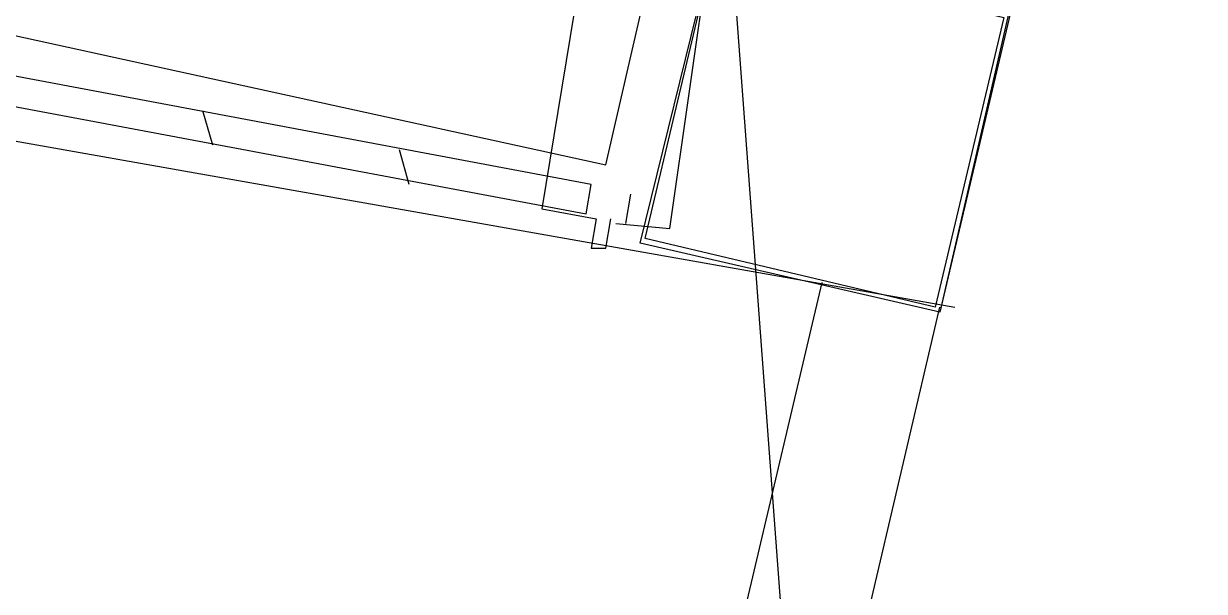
# Model space of a CAD drawing. Header units: feet. Extents: x -84 to 198, y -22 to 181.
# Drawn here: x 39.38 to 42.584, y 11.126 to 12.668 of the extents above; entities that cross this region are included whole.
import ezdxf

# ---------------------------------------------------------------- set-up
doc = ezdxf.new("R2010")
doc.units = ezdxf.units.FT
doc.layers.add('A-AREA-UNIDAD', color=30, linetype='CONTINUOUS')
doc.layers.add('A-LINEA', color=7, linetype='CONTINUOUS')

msp = doc.modelspace()

# ---------------------------------------------------------------- linework, layer by layer
at = {"layer": 'A-AREA-UNIDAD'}
for points in [[(17.248, 32.2489), (19.52, 25.6889), (23.552, 16.7289), (24.352, 16.7289), (24.4, 16.1956), (29.84, 14.72), (40.96, 12.2844), (45.408, 31.6089)], [(46.208, 30.72), (45.088, 25.6889), (44.88, 25.44), (46.16, 25.0489), (45.632, 22.8089), (45.36, 22.2756), (44.128, 22.56), (44.128, 21.6), (43.68, 20.16), (43.648, 19.3244), (43.36, 19.2889), (42.72, 16.0356), (41.952, 13.4044), (41.952, 12.7644), (41.312, 12.7289), (41.44, 11.0044), (41.2, 10.0444), (46.752, 9.1556), (54.88, 8.2844), (61.68, 7.8756), (67.328, 7.8756)]]:
    msp.add_lwpolyline(points, dxfattribs=at)
at = {"layer": 'A-LINEA'}
for p, q in [((39.8933, 12.3378), (39.8667, 12.4311)), ((40.4267, 12.2311), (40.4, 12.3244)), ((41.0267, 12.2044), (41.0133, 12.1244)), ((41.0667, 9.9244), (41.5467, 11.9644)), ((41.4667, 10.1911), (41.8667, 11.8978))]:
    msp.add_line(p, q, dxfattribs=at)
for points in [[(43.72, 19.6978), (43.6667, 19.4711), (43.6, 19.2044), (43.48, 18.6844), (43.2267, 17.6444), (42.9867, 16.6311), (42.76, 15.6444), (42.52, 14.6711), (42.3067, 13.7244), (42.08, 12.7911), (41.8667, 11.8844)], [(23.5867, 16.1778), (26.1733, 15.4311), (28.7733, 14.7244), (31.3733, 14.0711), (34, 13.4578), (36.6267, 12.8844), (39.2667, 12.3644), (41.9067, 11.8978)], [(40.92, 12.2311), (37.3067, 12.9111), (37.2933, 12.8311), (40.9067, 12.1511), (40.92, 12.2311)], [(40.9867, 12.1244), (41.1333, 12.1111), (41.24, 12.8578), (40.9067, 12.8978), (40.7867, 12.1644)], [(41.2533, 12.8844), (42.0533, 12.6978), (41.8667, 11.8844), (41.0533, 12.0711), (41.2533, 12.8844)], [(41.2533, 12.8711), (42.04, 12.6844), (41.8533, 11.8978), (41.0667, 12.0844), (41.2533, 12.8711)], [(40.7867, 12.1644), (40.9333, 12.1378), (40.92, 12.0578), (40.96, 12.0578), (40.9733, 12.1378)]]:
    msp.add_lwpolyline(points, dxfattribs=at)

doc.saveas('drawing.dxf')
